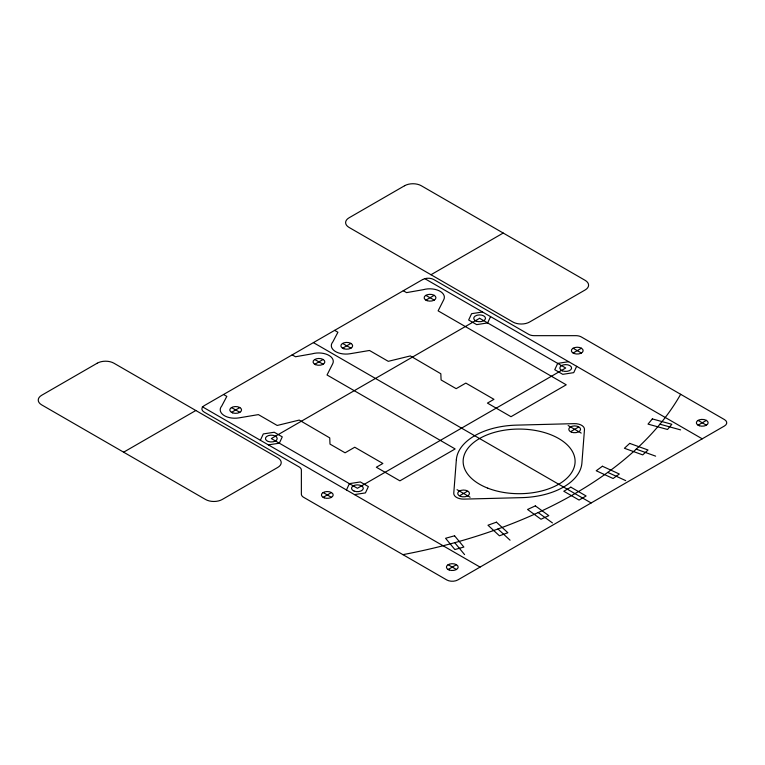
<?xml version="1.0" encoding="UTF-8"?>
<svg xmlns="http://www.w3.org/2000/svg" width="765" height="765" viewBox="0 0 765 765"><rect width="100%" height="100%" fill="white"/><g stroke="black" fill="none" stroke-linecap="round" stroke-linejoin="round"><path stroke-width="1.15" d="M260.368 440.257L263.294 433.937L274.252 432.244L282.266 436.872L279.33 443.193L268.381 444.895M346.459 489.973L349.395 483.643L360.344 481.95L368.367 486.578L365.431 492.899L354.472 494.601M490.566 316.614L487.63 322.935L476.681 324.628L468.658 320L471.594 313.679L482.543 311.986M576.657 366.32L573.731 372.641L562.772 374.334L554.759 369.705L557.695 363.385L568.644 361.692M123.624 452.192L195.83 410.499M430.991 274.731L503.207 233.038M231.508 412.354L239.837 407.544M314.778 364.274L323.117 359.464M342.596 348.209L350.925 343.399M425.876 300.138L434.204 295.328M323.136 497.346L331.465 492.536M573.09 353.038L581.419 348.228M459.966 495.538L467.195 491.369M571.063 431.393L578.283 427.224M448.118 569.504L456.447 564.694M698.072 425.187L706.401 420.377M659.918 424.193L680.592 429.892M636.212 449.141L655.634 456.15M607.773 472.378L625.694 480.611M425.818 295.357L434.262 300.1M342.538 343.437L350.992 348.18M314.721 359.493L323.174 364.236M231.441 407.573L239.894 412.316M573.09 348.228L581.419 353.038M698.072 420.377L706.401 425.187M424.824 278.661L702.232 438.823M403.279 290.729L406.559 292.622L423.198 289.696A14.64 8.453 0 0 1 439.12 290.776A14.64 8.453 0 0 1 443.786 299.631L438.125 310.848L566.234 384.805L510.991 416.696L487.439 403.098L493.96 399.33L465.828 383.093L456.17 388.668L441.089 379.956L440.831 373.75L410.327 355.935L388.276 361.329L369.485 350.475L350.054 353.746A14.64 8.453 0 0 1 334.716 351.049A14.64 8.453 0 0 1 332.851 341.859L337.91 332.249L334.64 330.356M568.137 425.541L581.209 433.086M313.411 342.615L591.144 502.959M292.192 354.864L295.462 356.758L312.11 353.832A14.64 8.453 0 0 1 328.032 354.912A14.64 8.453 0 0 1 332.699 363.767L327.038 374.984L455.137 448.95L399.904 480.841L376.342 467.233L382.873 463.466L354.74 447.229L345.082 452.803L329.992 444.102L329.744 437.886L299.239 420.081L277.188 425.464L258.388 414.611L238.957 417.881A14.64 8.453 0 0 1 223.619 415.194A14.64 8.453 0 0 1 221.754 405.995L226.822 396.385L223.543 394.501M457.049 489.677L470.121 497.221M202.323 406.751L480.057 567.095M323.136 492.536L331.465 497.346M448.118 564.694L456.447 569.504M538.178 512.56L552.435 522.906M497.929 528.978L510.064 540.195M454.726 542.672L464.584 554.606M680.659 394.291A434.683 250.958 0 0 1 402.926 554.644M456.351 459.775L453.769 493.196A9.821 5.671 0 0 0 464.02 499.115L521.921 497.632A62.845 36.28 0 0 0 581.907 462.997L584.479 429.567A9.821 5.671 0 0 0 574.238 423.647L516.337 425.139A62.845 36.28 0 0 0 456.351 459.775M652.325 418.914L648.022 424.116L667.52 429.481L671.823 424.279L652.325 418.914M629.7 443.394L624.412 448.28L642.734 454.888L648.022 450.002L629.7 443.394M602.418 466.248L596.212 470.752L613.119 478.517L619.325 474.013L602.418 466.248M97.241 363.193L41.693 395.266A11.781 6.799 0 0 0 41.693 404.886L205.556 499.488A11.781 6.799 0 0 0 222.213 499.488L277.762 467.425A11.781 6.799 0 0 0 277.762 457.805L113.899 363.193A11.781 6.799 0 0 0 97.241 363.193M404.609 185.732L349.06 217.805A11.781 6.799 0 0 0 349.06 227.425L512.923 322.027A11.781 6.799 0 0 0 529.59 322.027L585.139 289.964A11.781 6.799 0 0 0 585.139 280.344L421.276 185.732A11.781 6.799 0 0 0 404.609 185.732M422.663 279.541L204.169 405.689A7.851 4.533 0 0 0 204.169 412.106L299.067 466.899A7.851 4.533 0 0 1 301.372 470.102L301.372 494.123A7.851 4.533 0 0 0 303.667 497.336L446.722 579.927A7.851 4.533 0 0 0 457.833 579.927L724.455 425.99A7.851 4.533 0 0 0 724.455 419.583L581.4 336.992A7.851 4.533 0 0 0 575.844 335.663L534.228 335.663A7.851 4.533 0 0 1 528.672 334.334L433.774 279.541A7.851 4.533 0 0 0 422.663 279.541M479.617 318.307L271.317 438.565L357.408 488.271L565.708 368.013L479.617 318.307M570.843 487.162L563.786 491.235L579.067 500.061L586.114 495.988L570.843 487.162M535.357 505.885L527.554 509.471L540.998 519.234L548.811 515.648L535.357 505.885M496.437 522.17L487.974 525.22L499.43 535.796L507.884 532.746L496.437 522.17M454.573 535.796L445.565 538.283L454.869 549.538L463.877 547.061L454.573 535.796M232.723 412.89A5.891 3.404 0 0 0 241.558 409.944A5.891 3.404 0 0 0 232.723 406.999A5.891 3.404 0 0 0 232.723 412.89M315.649 364.685A5.891 3.404 0 0 0 324.829 362.113A5.891 3.404 0 0 0 316.375 358.804A5.891 3.404 0 0 0 315.649 364.685M343.82 348.754A5.891 3.404 0 0 0 352.655 345.809A5.891 3.404 0 0 0 343.82 342.863A5.891 3.404 0 0 0 343.82 348.754M427.09 300.674A5.891 3.404 0 0 0 435.935 297.728A5.891 3.404 0 0 0 427.09 294.783A5.891 3.404 0 0 0 427.09 300.674M354.109 491.092A5.891 3.404 0 0 0 363.289 488.519A5.891 3.404 0 0 0 354.836 485.211A5.891 3.404 0 0 0 354.109 491.092M562.409 370.834A5.891 3.404 0 0 0 571.589 368.261A5.891 3.404 0 0 0 563.136 364.953A5.891 3.404 0 0 0 562.409 370.834M476.308 321.128A5.891 3.404 0 0 0 485.488 318.546A5.891 3.404 0 0 0 477.035 315.247A5.891 3.404 0 0 0 476.308 321.128M268.372 441.51A5.891 3.404 0 0 0 277.207 438.565A5.891 3.404 0 0 0 268.372 435.62A5.891 3.404 0 0 0 268.372 441.51M487.754 488.147A55.969 32.312 0 0 0 574.955 463.686A55.969 32.312 0 0 0 494.668 432.311A55.969 32.312 0 0 0 487.754 488.147M449.132 569.973A5.891 3.404 0 0 0 458.168 567.228A5.891 3.404 0 0 0 449.533 564.092A5.891 3.404 0 0 0 449.132 569.973M699.287 425.732A5.891 3.404 0 0 0 708.132 422.787A5.891 3.404 0 0 0 699.287 419.842A5.891 3.404 0 0 0 699.287 425.732M573.951 353.449A5.891 3.404 0 0 0 583.131 350.877A5.891 3.404 0 0 0 574.687 347.568A5.891 3.404 0 0 0 573.951 353.449M324.159 497.824A5.891 3.404 0 0 0 333.186 495.079A5.891 3.404 0 0 0 324.551 491.933A5.891 3.404 0 0 0 324.159 497.824M571.369 432.129A5.891 3.404 0 0 0 580.549 429.557A5.891 3.404 0 0 0 572.096 426.248A5.891 3.404 0 0 0 571.369 432.129M460.281 496.265A5.891 3.404 0 0 0 469.461 493.693A5.891 3.404 0 0 0 461.008 490.394A5.891 3.404 0 0 0 460.281 496.265"/></g></svg>
